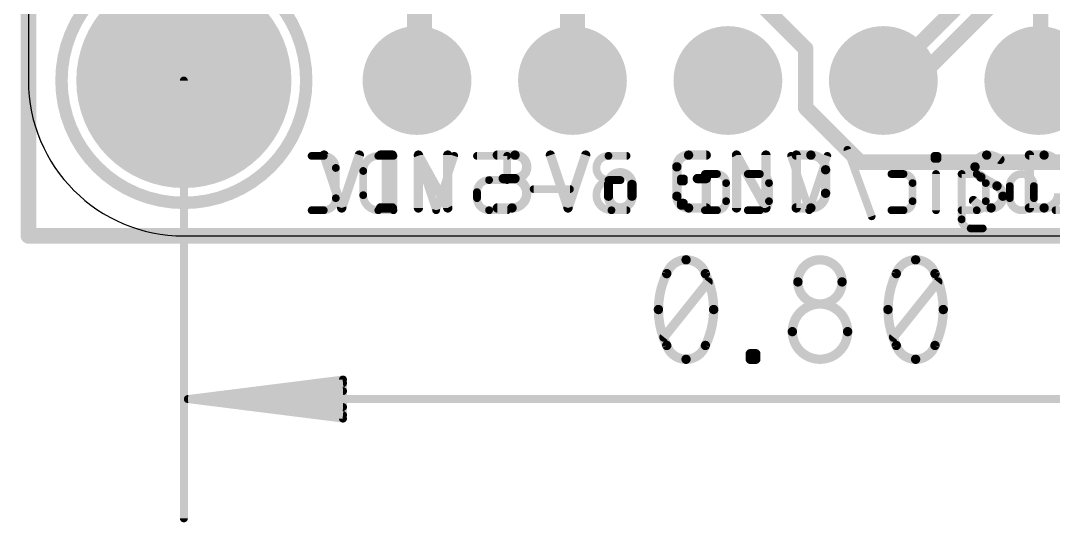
# Model space of a CAD drawing. Extents: x -0.1 to 34.3, y -4.7 to 17.9.
# Drawn here: x -0.13 to 16.75, y -4.68 to 3.52 of the extents above; entities that cross this region are included whole.
import ezdxf

# ---------------------------------------------------------------- set-up
doc = ezdxf.new("R2010")
doc.units = 0
for name, color, linetype in [('1', 12, 'CONTINUOUS'), ('16', 5, 'CONTINUOUS'), ('17', 110, 'CONTINUOUS'), ('20', 31, 'CONTINUOUS'), ('21', 40, 'CONTINUOUS'), ('22', 6, 'CONTINUOUS'), ('47', 253, 'CONTINUOUS')]:
    doc.layers.add(name, color=color, linetype=linetype)

# ---------------------------------------------------------------- blocks, each defined once
blk = doc.blocks.new('ROUNDP')
at = {"const_width": 0.5}
blk.add_lwpolyline([(0, -0.25, 1), (0, 0.25, 1), (0, -0.25)], format="xyb", dxfattribs=at)

msp = doc.modelspace()

# ---------------------------------------------------------------- linework, layer by layer
at = {"layer": '1'}
for points, const_width in [([(0, 0), (0, 17.78)], 0.254), ([(6.3906, 4.9276), (6.3906, 2.9109)], 0.4064), ([(11.6935, 4.0672), (12.7, 3.0607)], 0.254), ([(15.1648, 3.7348), (13.97, 2.54)], 0.254), ([(6.3906, 2.9109), (6.1824, 2.8804)], 0.4064), ([(6.35, 2.7128), (6.1824, 2.8804)], 0.4064), ([(12.7, 3.0607), (12.7, 2.0955)], 0.254), ([(6.35, 2.7128), (6.35, 2.54)], 0.4064), ([(12.7, 2.0955), (13.589, 1.2065)], 0.254), ([(13.589, 1.2065), (17.7165, 1.2065)], 0.254), ([(25.4, 0), (0, 0)], 0.254)]:
    msp.add_lwpolyline(points, dxfattribs=dict(at, const_width=const_width))
for points, const_width in [([(6.1677, 2.9809, 1), (6.1971, 2.7799)], 0.2032), ([(6.2542, 2.9522, 1), (6.1106, 2.8086)], 0.2032), ([(6.4053, 2.8104, 1), (6.3759, 3.0114)], 0.2032), ([(12.7635, 3.0607, 1), (12.6365, 3.0607)], 0.127), ([(12.6551, 3.0158, 1), (12.7449, 3.1056)], 0.127), ([(6.4516, 2.7128, 1), (6.2484, 2.7128)], 0.2032), ([(6.2782, 2.641, 1), (6.4218, 2.7846)], 0.2032), ([(6.289, 2.9109, 1), (6.4922, 2.9109)], 0.2032), ([(6.2484, 2.54, 1), (6.4516, 2.54)], 0.2032), ([(13.9251, 2.5849, 1), (14.0149, 2.4951)], 0.127), ([(12.7449, 2.1404, 1), (12.6551, 2.0506)], 0.127), ([(12.6365, 2.0955, 1), (12.7635, 2.0955)], 0.127), ([(13.589, 1.27, 1), (13.589, 1.143)], 0.127), ([(13.5441, 1.1616, 1), (13.6339, 1.2514)], 0.127), ([(0, 0.0635, 1), (0, -0.0635)], 0.127), ([(-0.0635, 0, 1), (0.0635, 0)], 0.127)]:
    msp.add_lwpolyline(points, format="xyb", dxfattribs=dict(at, const_width=const_width))
at = {"layer": '16'}
for points, const_width in [([(0, 0), (0, 17.78)], 0.254), ([(16.5418, 5.0292), (16.5418, 2.5718)], 0.254), ([(8.89, 2.54), (8.89, 4.699)], 0.4064), ([(15.7607, 3.7973), (14.5034, 2.54)], 0.254), ([(13.97, 2.54), (14.5034, 2.54)], 0.254), ([(16.51, 2.54), (16.5418, 2.5718)], 0.254), ([(25.4, 0), (0, 0)], 0.254)]:
    msp.add_lwpolyline(points, dxfattribs=dict(at, const_width=const_width))
for points, const_width in [([(8.7884, 2.54, 1), (8.9916, 2.54)], 0.2032), ([(13.97, 2.6035, 1), (13.97, 2.4765)], 0.127), ([(14.4585, 2.5849, 1), (14.5483, 2.4951)], 0.127), ([(14.5034, 2.4765, 1), (14.5034, 2.6035)], 0.127), ([(16.4651, 2.5849, 1), (16.5549, 2.4951)], 0.127), ([(16.4783, 2.5718, 1), (16.6053, 2.5718)], 0.127), ([(16.5867, 2.5269, 1), (16.4969, 2.6167)], 0.127), ([(0, 0.0635, 1), (0, -0.0635)], 0.127), ([(-0.0635, 0, 1), (0.0635, 0)], 0.127)]:
    msp.add_lwpolyline(points, format="xyb", dxfattribs=dict(at, const_width=const_width))
at = {"layer": '20'}
for p, q in [((0, 15.24), (0, 2.54)), ((2.54, 0), (22.86, 0))]:
    msp.add_line(p, q, dxfattribs=at)
msp.add_arc((2.54, 2.54), 2.54, 180, 270, dxfattribs=at)
at = {"layer": '21'}
for points, const_width in [([(2.54, 0.54, 1), (2.54, 4.54, 1), (2.54, 0.54)], 0.2032), ([(4.8675, 1.3328, 1), (4.7952, 1.3088)], 0.0762), ([(5.4432, 1.3088, 1), (5.371, 1.3328)], 0.0762), ([(5.7548, 1.3589, 1), (5.7548, 1.2827)], 0.0762), ([(5.8888, 1.3208, 1), (5.8126, 1.3208)], 0.0762), ([(5.9467, 1.2827, 1), (5.9467, 1.3589)], 0.0762), ([(6.411, 1.3208, 1), (6.3348, 1.3208)], 0.0762), ([(6.4062, 1.3393, 1), (6.3396, 1.3023)], 0.0762), ([(6.8907, 1.3208, 1), (6.8145, 1.3208)], 0.0762), ([(7.6632, 1.3589, 1), (7.6632, 1.2827)], 0.0762), ([(7.9511, 0.937, 1), (7.9511, 1.3208)], 0.1524), ([(7.9511, 1.3589, 1), (7.9511, 1.2827)], 0.0762), ([(7.9511, 1.2827, 1), (7.9511, 1.3589)], 0.0762), ([(8.5657, 1.3328, 1), (8.4935, 1.3088)], 0.0762), ([(9.1415, 1.3088, 1), (9.0692, 1.3328)], 0.0762), ([(10.7877, 1.3208, 0.4142), (10.5958, 1.1289)], 0.1524), ([(10.7877, 1.3589, 1), (10.7877, 1.2827)], 0.0762), ([(10.7877, 1.2827, 1), (10.7877, 1.3589)], 0.0762), ([(11.0755, 1.2827, 1), (11.0755, 1.3589)], 0.0762), ([(11.6092, 1.3208, 1), (11.533, 1.3208)], 0.0762), ([(11.6044, 1.3393, 1), (11.5378, 1.3023)], 0.0762), ([(12.089, 1.3208, 1), (12.0128, 1.3208)], 0.0762), ([(12.5846, 1.3208, 1), (12.5084, 1.3208)], 0.0762), ([(12.5465, 1.3589, 1), (12.5465, 1.2827)], 0.0762), ([(13.0262, 1.0809, 0.4142), (12.7864, 1.3208)], 0.1524), ([(12.7864, 1.3589, 1), (12.7864, 1.2827)], 0.0762), ([(12.7864, 1.2827, 1), (12.7864, 1.3589)], 0.0762), ([(15.6594, 1.3208, 0.4142), (15.4675, 1.1289)], 0.1524), ([(15.8753, 1.2488, 0.1623), (15.6594, 1.3208)], 0.1524), ([(15.6594, 1.3589, 1), (15.6594, 1.2827)], 0.0762), ([(15.6594, 1.2827, 1), (15.6594, 1.3589)], 0.0762), ([(16.396, 1.3208, 1), (16.3198, 1.3208)], 0.0762), ([(16.3579, 1.3589, 1), (16.3579, 1.2827)], 0.0762), ([(16.8377, 1.0809, 0.4142), (16.5978, 1.3208)], 0.1524), ([(16.5978, 1.3589, 1), (16.5978, 1.2827)], 0.0762), ([(16.5978, 1.2827, 1), (16.5978, 1.3589)], 0.0762), ([(10.6339, 1.1289, 1), (10.5577, 1.1289)], 0.0762), ([(15.4675, 1.1289, 0.2656), (15.5634, 0.961)], 0.1524), ([(15.5056, 1.1289, 1), (15.4294, 1.1289)], 0.0762), ([(15.8524, 1.2184, 1), (15.8981, 1.2793)], 0.0762), ([(7.7591, 0.9751, 1), (7.7591, 0.8989)], 0.0762), ([(7.9031, 0.4572, 1), (7.9031, 0.937)], 0.1524), ([(7.9031, 0.9751, 1), (7.9031, 0.8989)], 0.0762), ([(7.9511, 0.9751, 1), (7.9511, 0.8989)], 0.0762), ([(7.9511, 0.8989, 1), (7.9511, 0.9751)], 0.0762), ([(9.8628, 0.841, 1), (9.479, 0.841)], 0.1524), ([(10.5577, 1.1289, 1), (10.6339, 1.1289)], 0.0762), ([(10.9316, 0.9751, 1), (10.9316, 0.8989)], 0.0762), ([(11.1136, 0.937, 1), (11.0374, 0.937)], 0.0762), ([(11.0755, 0.8989, 1), (11.0755, 0.9751)], 0.0762), ([(13.0643, 1.0809, 1), (12.9881, 1.0809)], 0.0762), ([(12.9881, 1.0809, 1), (13.0643, 1.0809)], 0.0762), ([(15.4294, 1.1289, 1), (15.5056, 1.1289)], 0.0762), ([(15.5817, 0.9944, 1), (15.5452, 0.9275)], 0.0762), ([(15.5441, 0.9281, 1), (15.5828, 0.9938)], 0.0762), ([(9.5171, 0.841, 1), (9.4409, 0.841)], 0.0762), ([(9.4409, 0.841, 1), (9.5171, 0.841)], 0.0762), ([(9.9009, 0.841, 1), (9.8247, 0.841)], 0.0762), ([(9.8247, 0.841, 1), (9.9009, 0.841)], 0.0762), ([(15.8467, 0.8499, 1), (15.808, 0.7842)], 0.0762), ([(15.9233, 0.6491, 0.2656), (15.8273, 0.817)], 0.1524), ([(15.8091, 0.7836, 1), (15.8456, 0.8505)], 0.0762), ([(9.479, 0.6491, 1), (9.8628, 0.6491)], 0.1524), ([(9.5171, 0.6491, 1), (9.4409, 0.6491)], 0.0762), ([(9.4409, 0.6491, 1), (9.5171, 0.6491)], 0.0762), ([(9.9009, 0.6491, 1), (9.8247, 0.6491)], 0.0762), ([(9.8247, 0.6491, 1), (9.9009, 0.6491)], 0.0762), ([(10.5958, 0.6491, 0.4142), (10.7877, 0.4572)], 0.1524), ([(10.6339, 0.6491, 1), (10.5577, 0.6491)], 0.0762), ([(10.5577, 0.6491, 1), (10.6339, 0.6491)], 0.0762), ([(12.7864, 0.4572, 0.4142), (13.0262, 0.6971)], 0.1524), ([(13.0643, 0.6971, 1), (12.9881, 0.6971)], 0.0762), ([(12.9881, 0.6971, 1), (13.0643, 0.6971)], 0.0762), ([(15.7314, 0.4572, 0.4142), (15.9233, 0.6491)], 0.1524), ([(15.9614, 0.6491, 1), (15.8852, 0.6491)], 0.0762), ([(15.8852, 0.6491, 1), (15.9614, 0.6491)], 0.0762), ([(16.5978, 0.4572, 0.4142), (16.8377, 0.6971)], 0.1524), ([(5.0831, 0.4692, 1), (5.1554, 0.4452)], 0.0762), ([(5.0831, 0.4452, 1), (5.1554, 0.4692)], 0.0762), ([(5.7548, 0.4953, 1), (5.7548, 0.4191)], 0.0762), ([(5.9467, 0.4191, 1), (5.9467, 0.4953)], 0.0762), ([(6.8193, 0.4387, 1), (6.8859, 0.4757)], 0.0762), ([(7.6632, 0.4953, 1), (7.6632, 0.4191)], 0.0762), ([(7.9031, 0.4953, 1), (7.9031, 0.4191)], 0.0762), ([(7.9031, 0.4191, 1), (7.9031, 0.4953)], 0.0762), ([(8.7813, 0.4692, 1), (8.8536, 0.4452)], 0.0762), ([(8.7813, 0.4452, 1), (8.8536, 0.4692)], 0.0762), ([(10.7877, 0.4953, 1), (10.7877, 0.4191)], 0.0762), ([(10.7877, 0.4191, 1), (10.7877, 0.4953)], 0.0762), ([(11.0755, 0.4191, 1), (11.0755, 0.4953)], 0.0762), ([(12.0176, 0.4387, 1), (12.0842, 0.4757)], 0.0762), ([(12.5465, 0.4953, 1), (12.5465, 0.4191)], 0.0762), ([(12.7864, 0.4953, 1), (12.7864, 0.4191)], 0.0762), ([(12.7864, 0.4191, 1), (12.7864, 0.4953)], 0.0762), ([(15.4705, 0.604, 1), (15.4164, 0.5503)], 0.0762), ([(15.4435, 0.5771, 0.2), (15.7314, 0.4572)], 0.1524), ([(15.7314, 0.4953, 1), (15.7314, 0.4191)], 0.0762), ([(15.7314, 0.4191, 1), (15.7314, 0.4953)], 0.0762), ([(16.3579, 0.4953, 1), (16.3579, 0.4191)], 0.0762), ([(16.5978, 0.4953, 1), (16.5978, 0.4191)], 0.0762), ([(16.5978, 0.4191, 1), (16.5978, 0.4953)], 0.0762), ([(5.8126, 0.4572, 1), (5.8888, 0.4572)], 0.0762), ([(6.3348, 0.4572, 1), (6.411, 0.4572)], 0.0762), ([(6.8145, 0.4572, 1), (6.8907, 0.4572)], 0.0762), ([(11.0374, 0.4572, 1), (11.1136, 0.4572)], 0.0762), ([(11.533, 0.4572, 1), (11.6092, 0.4572)], 0.0762), ([(12.0128, 0.4572, 1), (12.089, 0.4572)], 0.0762), ([(12.5084, 0.4572, 1), (12.5846, 0.4572)], 0.0762), ([(16.3198, 0.4572, 1), (16.396, 0.4572)], 0.0762)]:
    msp.add_lwpolyline(points, format="xyb", dxfattribs=dict(at, const_width=const_width))
at = {"layer": '21', "const_width": 0.1524}
for points in [[(4.8314, 1.3208), (5.1192, 0.4572)], [(5.1192, 0.4572), (5.4071, 1.3208)], [(5.7548, 1.3208), (5.9467, 1.3208)], [(5.8507, 1.3208), (5.8507, 0.4572)], [(6.3729, 0.4572), (6.3729, 1.3208)], [(6.3729, 1.3208), (6.8526, 0.4572)], [(6.8526, 0.4572), (6.8526, 1.3208)], [(7.6632, 1.3208), (7.9511, 1.3208)], [(8.5296, 1.3208), (8.8175, 0.4572)], [(8.8175, 0.4572), (9.1053, 1.3208)], [(10.7877, 1.3208), (11.0755, 1.3208)], [(11.5711, 0.4572), (11.5711, 1.3208)], [(11.5711, 1.3208), (12.0509, 0.4572)], [(12.0509, 0.4572), (12.0509, 1.3208)], [(12.5465, 0.4572), (12.5465, 1.3208)], [(12.5465, 1.3208), (12.7864, 1.3208)], [(16.3579, 0.4572), (16.3579, 1.3208)], [(16.3579, 1.3208), (16.5978, 1.3208)], [(10.5958, 0.6491), (10.5958, 1.1289)], [(7.9511, 0.937), (7.7591, 0.937)], [(10.9316, 0.937), (11.0755, 0.937)], [(11.0755, 0.937), (11.0755, 0.4572)], [(13.0262, 1.0809), (13.0262, 0.6971)], [(15.8273, 0.817), (15.5634, 0.961)], [(9.479, 0.6491), (9.479, 0.841)], [(9.8628, 0.841), (9.8628, 0.6491)], [(5.7548, 0.4572), (5.9467, 0.4572)], [(7.6632, 0.4572), (7.9031, 0.4572)], [(11.0755, 0.4572), (10.7877, 0.4572)], [(12.7864, 0.4572), (12.5465, 0.4572)], [(16.5978, 0.4572), (16.3579, 0.4572)]]:
    msp.add_lwpolyline(points, dxfattribs=at)
at = {"layer": '22', "const_width": 0.127}
for points in [[(4.8256, 1.3081), (4.6281, 1.3081)], [(5.9646, 1.3081), (5.7177, 1.3081)], [(5.9646, 0.4191), (5.9646, 1.3081)], [(6.6626, 0.4191), (6.3662, 1.3081)], [(6.9589, 1.3081), (6.6626, 0.4191)], [(7.8239, 1.3081), (7.33, 1.3081)], [(7.8239, 0.913), (7.8239, 1.3081)], [(9.7746, 1.3081), (9.4783, 1.3081)], [(12.7586, 0.4191), (12.4622, 1.3081)], [(13.0549, 1.3081), (12.7586, 0.4191)], [(13.7791, 0.3203), (13.384, 1.4069)], [(14.8559, 1.3081), (14.8065, 1.3081)], [(14.8065, 1.3081), (14.8065, 1.2587)], [(14.8559, 1.2587), (14.8559, 1.3081)], [(14.8065, 1.2587), (14.8559, 1.2587)], [(5.0232, 0.6167), (5.0232, 1.1105)], [(5.4708, 1.0612), (5.4708, 0.666)], [(11.2521, 1.0118), (11.0546, 1.0118)], [(11.9531, 1.0118), (11.7556, 1.0118)], [(14.3001, 1.0118), (14.1025, 1.0118)], [(14.8312, 0.4191), (14.8312, 1.0118)], [(15.4962, 1.0118), (15.2493, 1.0118)], [(15.2493, 1.0118), (15.2493, 0.2709)], [(7.5276, 0.913), (7.8239, 0.913)], [(9.4783, 0.913), (9.6759, 0.913)], [(10.7106, 0.9377), (10.6612, 0.9377)], [(10.6612, 0.9377), (10.6612, 0.8883)], [(10.6612, 0.8883), (10.7106, 0.8883)], [(10.7106, 0.8883), (10.7106, 0.9377)], [(11.4003, 0.5673), (11.4003, 0.8636)], [(12.1013, 0.5673), (12.1013, 0.8636)], [(14.4483, 0.5673), (14.4483, 0.8636)], [(15.6444, 0.5673), (15.6444, 0.8636)], [(16.0357, 0.8142), (16.0357, 0.6167)], [(16.4308, 0.6167), (16.4308, 0.8142)], [(7.33, 0.6167), (7.33, 0.7154)], [(8.8487, 0.7648), (8.256, 0.7648)], [(10.7106, 0.5426), (10.6612, 0.5426)], [(10.6612, 0.5426), (10.6612, 0.4932)], [(10.6612, 0.4932), (10.7106, 0.4932)], [(10.7106, 0.4932), (10.7106, 0.5426)], [(4.6281, 0.4191), (4.8256, 0.4191)], [(5.7177, 0.4191), (5.9646, 0.4191)], [(7.8239, 0.4191), (7.5276, 0.4191)], [(9.7746, 0.4191), (9.5277, 0.4191)], [(11.0546, 0.4191), (11.2521, 0.4191)], [(11.7556, 0.4191), (11.9531, 0.4191)], [(14.1025, 0.4191), (14.3001, 0.4191)], [(15.2493, 0.4191), (15.4962, 0.4191)], [(17.1789, 0.4191), (16.7838, 0.4191)], [(15.3974, 0.1228), (15.595, 0.1228)]]:
    msp.add_lwpolyline(points, dxfattribs=at)
at = {"layer": '22'}
for points, const_width in [([(4.6281, 1.3398, 1), (4.6281, 1.2764)], 0.0635), ([(4.8256, 1.3399, 1), (4.8256, 1.2764)], 0.0635), ([(5.0232, 1.1105, 0.4142), (4.8256, 1.3081)], 0.127), ([(4.8256, 1.2764, 1), (4.8256, 1.3398)], 0.0635), ([(5.7177, 1.3081, 0.4142), (5.4708, 1.0612)], 0.127), ([(5.7177, 1.3398, 1), (5.7177, 1.2764)], 0.0635), ([(5.7177, 1.2764, 1), (5.7177, 1.3398)], 0.0635), ([(5.9964, 1.3081, 1), (5.9329, 1.3081)], 0.0635), ([(5.9646, 1.2764, 1), (5.9646, 1.3398)], 0.0635), ([(6.3964, 1.3181, 1), (6.3361, 1.2981)], 0.0635), ([(6.989, 1.2981, 1), (6.9288, 1.3181)], 0.0635), ([(7.33, 1.3398, 1), (7.33, 1.2764)], 0.0635), ([(7.8557, 1.3081, 1), (7.7922, 1.3081)], 0.0635), ([(7.8239, 1.2764, 1), (7.8239, 1.3398)], 0.0635), ([(9.4783, 1.3081, 1), (9.4783, 0.913)], 0.127), ([(9.4783, 1.3398, 1), (9.4783, 1.2764)], 0.0635), ([(9.4783, 1.2764, 1), (9.4783, 1.3398)], 0.0635), ([(9.7746, 1.2764, 1), (9.7746, 1.3398)], 0.0635), ([(12.4923, 1.3181, 1), (12.4321, 1.2981)], 0.0635), ([(13.085, 1.2981, 1), (13.0248, 1.3181)], 0.0635), ([(13.4138, 1.4177, 1), (13.3541, 1.396)], 0.0635), ([(14.8382, 1.3081, 1), (14.7747, 1.3081)], 0.0635), ([(14.8065, 1.3398, 1), (14.8065, 1.2764)], 0.0635), ([(14.8876, 1.3081, 1), (14.8241, 1.3081)], 0.0635), ([(14.8559, 1.2764, 1), (14.8559, 1.3398)], 0.0635), ([(14.7747, 1.2587, 1), (14.8382, 1.2587)], 0.0635), ([(14.8065, 1.2905, 1), (14.8065, 1.227)], 0.0635), ([(14.8241, 1.2587, 1), (14.8876, 1.2587)], 0.0635), ([(14.8559, 1.227, 1), (14.8559, 1.2905)], 0.0635), ([(5.0549, 1.1105, 1), (4.9914, 1.1105)], 0.0635), ([(4.9914, 1.1105, 1), (5.0549, 1.1105)], 0.0635), ([(5.5025, 1.0612, 1), (5.439, 1.0612)], 0.0635), ([(5.439, 1.0612, 1), (5.5025, 1.0612)], 0.0635), ([(11.0546, 1.0435, 1), (11.0546, 0.98)], 0.0635), ([(11.4003, 0.8636, 0.4142), (11.2521, 1.0118)], 0.127), ([(11.2521, 1.0435, 1), (11.2521, 0.98)], 0.0635), ([(11.2521, 0.98, 1), (11.2521, 1.0435)], 0.0635), ([(11.7556, 1.0435, 1), (11.7556, 0.98)], 0.0635), ([(12.1013, 0.8636, 0.4142), (11.9531, 1.0118)], 0.127), ([(11.9531, 1.0435, 1), (11.9531, 0.98)], 0.0635), ([(11.9531, 0.98, 1), (11.9531, 1.0435)], 0.0635), ([(14.1025, 1.0435, 1), (14.1025, 0.98)], 0.0635), ([(14.4483, 0.8636, 0.4142), (14.3001, 1.0118)], 0.127), ([(14.3001, 1.0435, 1), (14.3001, 0.98)], 0.0635), ([(14.3001, 0.98, 1), (14.3001, 1.0435)], 0.0635), ([(14.8629, 1.0118, 1), (14.7994, 1.0118)], 0.0635), ([(15.281, 1.0118, 1), (15.2175, 1.0118)], 0.0635), ([(15.2493, 1.0435, 1), (15.2493, 0.98)], 0.0635), ([(15.6444, 0.8636, 0.4142), (15.4962, 1.0118)], 0.127), ([(15.4962, 1.0435, 1), (15.4962, 0.98)], 0.0635), ([(15.4962, 0.98, 1), (15.4962, 1.0435)], 0.0635), ([(16.4308, 0.8142, 1), (16.0357, 0.8142)], 0.127), ([(7.5276, 0.913, 0.4142), (7.33, 0.7154)], 0.127), ([(7.5276, 0.9447, 1), (7.5276, 0.8812)], 0.0635), ([(7.5276, 0.8812, 1), (7.5276, 0.9447)], 0.0635), ([(7.7922, 0.913, 1), (7.8557, 0.913)], 0.0635), ([(7.8239, 0.8812, 1), (7.8239, 0.9447)], 0.0635), ([(9.5277, 0.913, 1), (9.5277, 0.4191)], 0.127), ([(9.4783, 0.9447, 1), (9.4783, 0.8812)], 0.0635), ([(9.4783, 0.8812, 1), (9.4783, 0.9447)], 0.0635), ([(9.5277, 0.8812, 1), (9.5277, 0.9447)], 0.0635), ([(9.6759, 0.8812, 1), (9.6759, 0.9447)], 0.0635), ([(10.693, 0.9377, 1), (10.6295, 0.9377)], 0.0635), ([(10.6612, 0.9694, 1), (10.6612, 0.9059)], 0.0635), ([(10.6612, 0.92, 1), (10.6612, 0.8565)], 0.0635), ([(10.6295, 0.8883, 1), (10.693, 0.8883)], 0.0635), ([(10.7424, 0.9377, 1), (10.6789, 0.9377)], 0.0635), ([(10.6789, 0.8883, 1), (10.7424, 0.8883)], 0.0635), ([(10.7106, 0.9059, 1), (10.7106, 0.9694)], 0.0635), ([(10.7106, 0.8565, 1), (10.7106, 0.92)], 0.0635), ([(11.432, 0.8636, 1), (11.3685, 0.8636)], 0.0635), ([(11.3685, 0.8636, 1), (11.432, 0.8636)], 0.0635), ([(12.1331, 0.8636, 1), (12.0696, 0.8636)], 0.0635), ([(12.0696, 0.8636, 1), (12.1331, 0.8636)], 0.0635), ([(14.48, 0.8636, 1), (14.4165, 0.8636)], 0.0635), ([(14.4165, 0.8636, 1), (14.48, 0.8636)], 0.0635), ([(15.6761, 0.8636, 1), (15.6126, 0.8636)], 0.0635), ([(15.6126, 0.8636, 1), (15.6761, 0.8636)], 0.0635), ([(16.0039, 0.8142, 1), (16.0674, 0.8142)], 0.0635), ([(16.0675, 0.8142, 1), (16.004, 0.8142)], 0.0635), ([(16.4626, 0.8142, 1), (16.3991, 0.8142)], 0.0635), ([(16.3991, 0.8142, 1), (16.4626, 0.8142)], 0.0635), ([(4.8256, 0.4191, 0.4142), (5.0232, 0.6167)], 0.127), ([(5.0549, 0.6167, 1), (4.9914, 0.6167)], 0.0635), ([(5.4708, 0.666, 0.4142), (5.7177, 0.4191)], 0.127), ([(5.5025, 0.666, 1), (5.439, 0.666)], 0.0635), ([(5.439, 0.666, 1), (5.5025, 0.666)], 0.0635), ([(7.33, 0.6167, 0.4142), (7.5276, 0.4191)], 0.127), ([(7.3618, 0.7154, 1), (7.2983, 0.7154)], 0.0635), ([(7.2983, 0.7154, 1), (7.3618, 0.7154)], 0.0635), ([(7.3618, 0.6167, 1), (7.2983, 0.6167)], 0.0635), ([(8.256, 0.7966, 1), (8.256, 0.7331)], 0.0635), ([(8.8487, 0.7331, 1), (8.8487, 0.7966)], 0.0635), ([(16.0357, 0.6167, 1), (16.4308, 0.6167)], 0.127), ([(16.0675, 0.6167, 1), (16.004, 0.6167)], 0.0635), ([(16.4626, 0.6167, 1), (16.3991, 0.6167)], 0.0635), ([(4.9914, 0.6167, 1), (5.0549, 0.6167)], 0.0635), ([(7.2983, 0.6167, 1), (7.3618, 0.6167)], 0.0635), ([(10.693, 0.5426, 1), (10.6295, 0.5426)], 0.0635), ([(10.6612, 0.5743, 1), (10.6612, 0.5108)], 0.0635), ([(10.6612, 0.5249, 1), (10.6612, 0.4614)], 0.0635), ([(10.6295, 0.4932, 1), (10.693, 0.4932)], 0.0635), ([(10.7424, 0.5426, 1), (10.6789, 0.5426)], 0.0635), ([(10.6789, 0.4932, 1), (10.7424, 0.4932)], 0.0635), ([(10.7106, 0.5108, 1), (10.7106, 0.5743)], 0.0635), ([(10.7106, 0.4614, 1), (10.7106, 0.5249)], 0.0635), ([(11.2521, 0.4191, 0.4142), (11.4003, 0.5673)], 0.127), ([(11.432, 0.5673, 1), (11.3685, 0.5673)], 0.0635), ([(11.3685, 0.5673, 1), (11.432, 0.5673)], 0.0635), ([(11.9531, 0.4191, 0.4142), (12.1013, 0.5673)], 0.127), ([(12.1331, 0.5673, 1), (12.0696, 0.5673)], 0.0635), ([(12.0696, 0.5673, 1), (12.1331, 0.5673)], 0.0635), ([(14.3001, 0.4191, 0.4142), (14.4483, 0.5673)], 0.127), ([(14.48, 0.5673, 1), (14.4165, 0.5673)], 0.0635), ([(14.4165, 0.5673, 1), (14.48, 0.5673)], 0.0635), ([(15.4962, 0.4191, 0.4142), (15.6444, 0.5673)], 0.127), ([(15.6761, 0.5673, 1), (15.6126, 0.5673)], 0.0635), ([(15.6126, 0.5673, 1), (15.6761, 0.5673)], 0.0635), ([(16.004, 0.6167, 1), (16.0675, 0.6167)], 0.0635), ([(16.3991, 0.6167, 1), (16.4626, 0.6167)], 0.0635), ([(4.6281, 0.4509, 1), (4.6281, 0.3874)], 0.0635), ([(4.8256, 0.4509, 1), (4.8256, 0.3874)], 0.0635), ([(4.8256, 0.3874, 1), (4.8256, 0.4509)], 0.0635), ([(5.7177, 0.4509, 1), (5.7177, 0.3874)], 0.0635), ([(5.7177, 0.3874, 1), (5.7177, 0.4509)], 0.0635), ([(5.9329, 0.4191, 1), (5.9964, 0.4191)], 0.0635), ([(5.9646, 0.3874, 1), (5.9646, 0.4509)], 0.0635), ([(6.6325, 0.4291, 1), (6.6927, 0.4091)], 0.0635), ([(6.6325, 0.4091, 1), (6.6927, 0.4291)], 0.0635), ([(7.5276, 0.4509, 1), (7.5276, 0.3874)], 0.0635), ([(7.5276, 0.3874, 1), (7.5276, 0.4509)], 0.0635), ([(7.8239, 0.3874, 1), (7.8239, 0.4509)], 0.0635), ([(9.5277, 0.4509, 1), (9.5277, 0.3874)], 0.0635), ([(9.5277, 0.3874, 1), (9.5277, 0.4509)], 0.0635), ([(9.7746, 0.3874, 1), (9.7746, 0.4509)], 0.0635), ([(11.0546, 0.4509, 1), (11.0546, 0.3874)], 0.0635), ([(11.2521, 0.4509, 1), (11.2521, 0.3874)], 0.0635), ([(11.2521, 0.3874, 1), (11.2521, 0.4509)], 0.0635), ([(11.7556, 0.4509, 1), (11.7556, 0.3874)], 0.0635), ([(11.9531, 0.4509, 1), (11.9531, 0.3874)], 0.0635), ([(11.9531, 0.3874, 1), (11.9531, 0.4509)], 0.0635), ([(12.7284, 0.4291, 1), (12.7887, 0.4091)], 0.0635), ([(12.7284, 0.4091, 1), (12.7887, 0.4291)], 0.0635), ([(13.7492, 0.3095, 1), (13.8089, 0.3312)], 0.0635), ([(14.1025, 0.4509, 1), (14.1025, 0.3874)], 0.0635), ([(14.3001, 0.4509, 1), (14.3001, 0.3874)], 0.0635), ([(14.3001, 0.3874, 1), (14.3001, 0.4509)], 0.0635), ([(14.7994, 0.4191, 1), (14.8629, 0.4191)], 0.0635), ([(15.2493, 0.4509, 1), (15.2493, 0.3874)], 0.0635), ([(15.4962, 0.4509, 1), (15.4962, 0.3874)], 0.0635), ([(15.4962, 0.3874, 1), (15.4962, 0.4509)], 0.0635), ([(16.7838, 0.4509, 1), (16.7838, 0.3874)], 0.0635), ([(15.281, 0.2709, 1), (15.2175, 0.2709)], 0.0635), ([(15.2175, 0.2709, 1), (15.281, 0.2709)], 0.0635), ([(15.2493, 0.2709, 0.4142), (15.3974, 0.1228)], 0.127), ([(15.3974, 0.1545, 1), (15.3974, 0.091)], 0.0635), ([(15.3974, 0.091, 1), (15.3974, 0.1545)], 0.0635), ([(15.595, 0.091, 1), (15.595, 0.1545)], 0.0635)]:
    msp.add_lwpolyline(points, format="xyb", dxfattribs=dict(at, const_width=const_width))
at = {"layer": '47'}
for points, const_width in [([(2.54, 2.54), (2.54, -4.617)], 0.13), ([(10.3851, -1.6551), (11.1076, -0.7519)], 0.1524), ([(14.1366, -1.6551), (14.8591, -0.7519)], 0.1524), ([(11.7954, -2.0163), (11.7954, -1.926)], 0.1524), ([(11.7954, -1.926), (11.8857, -1.926)], 0.1524), ([(11.8857, -1.926), (11.8857, -2.0163)], 0.1524), ([(11.8857, -2.0163), (11.7954, -2.0163)], 0.1524), ([(2.605, -2.667), (5.14, -2.3478)], 0.13), ([(2.605, -2.667), (5.14, -2.407)], 0.13), ([(5.14, -2.3478), (5.14, -2.9862)], 0.13), ([(2.605, -2.667), (5.14, -2.537)], 0.13), ([(2.605, -2.667), (22.795, -2.667)], 0.13), ([(5.14, -2.9862), (2.605, -2.667)], 0.13), ([(5.14, -2.797), (2.605, -2.667)], 0.13), ([(5.14, -2.927), (2.605, -2.667)], 0.13)]:
    msp.add_lwpolyline(points, dxfattribs=dict(at, const_width=const_width))
for points, const_width in [([(2.5725, 2.54, 1), (2.5075, 2.54)], 0.065), ([(10.7464, -0.3907, 0.3205), (10.4303, -0.6165)], 0.1524), ([(11.0625, -0.6165, 0.3205), (10.7464, -0.3907)], 0.1524), ([(10.7464, -0.3526, 1), (10.7464, -0.4288)], 0.0762), ([(10.7464, -0.4288, 1), (10.7464, -0.3526)], 0.0762), ([(13.296, -0.7519, 1), (12.5735, -0.7519)], 0.1524), ([(14.4979, -0.3907, 0.3205), (14.1818, -0.6165)], 0.1524), ([(14.8139, -0.6165, 0.3205), (14.4979, -0.3907)], 0.1524), ([(14.4979, -0.3526, 1), (14.4979, -0.4288)], 0.0762), ([(14.4979, -0.4288, 1), (14.4979, -0.3526)], 0.0762), ([(10.4303, -0.6165, 0.1139), (10.2948, -1.2035)], 0.1524), ([(10.3942, -0.6041, 1), (10.4663, -0.6288)], 0.0762), ([(10.4645, -0.6332, 1), (10.396, -0.5998)], 0.0762), ([(11.0967, -0.5998, 1), (11.0282, -0.6332)], 0.0762), ([(11.1979, -1.2035, 0.1139), (11.0625, -0.6165)], 0.1524), ([(11.0264, -0.6288, 1), (11.0985, -0.6041)], 0.0762), ([(14.1818, -0.6165, 0.1139), (14.0463, -1.2035)], 0.1524), ([(14.1457, -0.6041, 1), (14.2178, -0.6288)], 0.0762), ([(14.216, -0.6332, 1), (14.1475, -0.5998)], 0.0762), ([(14.9494, -1.2035, 0.1139), (14.8139, -0.6165)], 0.1524), ([(14.8482, -0.5998, 1), (14.7797, -0.6332)], 0.0762), ([(14.7779, -0.6288, 1), (14.85, -0.6041)], 0.0762), ([(11.1374, -0.7757, 1), (11.0779, -0.7281)], 0.0762), ([(12.5735, -0.7519, 1), (13.296, -0.7519)], 0.1524), ([(12.6116, -0.7519, 1), (12.5354, -0.7519)], 0.0762), ([(12.5354, -0.7519, 1), (12.6116, -0.7519)], 0.0762), ([(13.3341, -0.7519, 1), (13.2579, -0.7519)], 0.0762), ([(13.2579, -0.7519, 1), (13.3341, -0.7519)], 0.0762), ([(14.8889, -0.7757, 1), (14.8293, -0.7281)], 0.0762), ([(10.2948, -1.2035, 0.1139), (10.4303, -1.7905)], 0.1524), ([(10.3329, -1.2035, 1), (10.2567, -1.2035)], 0.0762), ([(10.2567, -1.2035, 1), (10.3329, -1.2035)], 0.0762), ([(11.0625, -1.7905, 0.1139), (11.1979, -1.2035)], 0.1524), ([(11.236, -1.2035, 1), (11.1598, -1.2035)], 0.0762), ([(11.1598, -1.2035, 1), (11.236, -1.2035)], 0.0762), ([(13.3863, -1.5647, 1), (12.4832, -1.5647)], 0.1524), ([(14.0463, -1.2035, 0.1139), (14.1818, -1.7905)], 0.1524), ([(14.0844, -1.2035, 1), (14.0082, -1.2035)], 0.0762), ([(14.0082, -1.2035, 1), (14.0844, -1.2035)], 0.0762), ([(14.8139, -1.7905, 0.1139), (14.9494, -1.2035)], 0.1524), ([(14.9875, -1.2035, 1), (14.9113, -1.2035)], 0.0762), ([(14.9113, -1.2035, 1), (14.9875, -1.2035)], 0.0762), ([(12.4832, -1.5647, 1), (13.3863, -1.5647)], 0.1524), ([(12.5213, -1.5647, 1), (12.4451, -1.5647)], 0.0762), ([(13.4244, -1.5647, 1), (13.3482, -1.5647)], 0.0762), ([(10.3554, -1.6313, 1), (10.4149, -1.6789)], 0.0762), ([(12.4451, -1.5647, 1), (12.5213, -1.5647)], 0.0762), ([(13.3482, -1.5647, 1), (13.4244, -1.5647)], 0.0762), ([(14.1069, -1.6313, 1), (14.1664, -1.6789)], 0.0762), ([(10.4663, -1.7782, 1), (10.3942, -1.8029)], 0.0762), ([(10.4303, -1.7905, 0.3205), (10.7464, -2.0163)], 0.1524), ([(10.396, -1.8072, 1), (10.4645, -1.7738)], 0.0762), ([(10.7464, -2.0163, 0.3205), (11.0625, -1.7905)], 0.1524), ([(11.0282, -1.7738, 1), (11.0967, -1.8072)], 0.0762), ([(11.0985, -1.8029, 1), (11.0264, -1.7782)], 0.0762), ([(11.8335, -1.926, 1), (11.7573, -1.926)], 0.0762), ([(11.7954, -1.8879, 1), (11.7954, -1.9641)], 0.0762), ([(11.9238, -1.926, 1), (11.8476, -1.926)], 0.0762), ([(11.8857, -1.9641, 1), (11.8857, -1.8879)], 0.0762), ([(14.2178, -1.7782, 1), (14.1457, -1.8029)], 0.0762), ([(14.1818, -1.7905, 0.3205), (14.4979, -2.0163)], 0.1524), ([(14.1475, -1.8072, 1), (14.216, -1.7738)], 0.0762), ([(14.4979, -2.0163, 0.3205), (14.8139, -1.7905)], 0.1524), ([(14.7797, -1.7738, 1), (14.8482, -1.8072)], 0.0762), ([(14.85, -1.8029, 1), (14.7779, -1.7782)], 0.0762), ([(10.7464, -1.9782, 1), (10.7464, -2.0544)], 0.0762), ([(10.7464, -2.0544, 1), (10.7464, -1.9782)], 0.0762), ([(11.7954, -1.9782, 1), (11.7954, -2.0544)], 0.0762), ([(11.7573, -2.0163, 1), (11.8335, -2.0163)], 0.0762), ([(11.8476, -2.0163, 1), (11.9238, -2.0163)], 0.0762), ([(11.8857, -2.0544, 1), (11.8857, -1.9782)], 0.0762), ([(14.4979, -1.9782, 1), (14.4979, -2.0544)], 0.0762), ([(14.4979, -2.0544, 1), (14.4979, -1.9782)], 0.0762), ([(5.1725, -2.3478, 1), (5.1075, -2.3478)], 0.065), ([(5.1441, -2.38, 1), (5.1359, -2.3155)], 0.065), ([(5.1433, -2.4393, 1), (5.1367, -2.3747)], 0.065), ([(5.1417, -2.5695, 1), (5.1383, -2.5045)], 0.065), ([(2.605, -2.6345, 1), (2.605, -2.6995)], 0.065), ([(2.6091, -2.6348, 1), (2.6009, -2.6992)], 0.065), ([(2.6033, -2.6345, 1), (2.6067, -2.6995)], 0.065), ([(2.6067, -2.6345, 1), (2.6033, -2.6995)], 0.065), ([(2.6083, -2.6347, 1), (2.6017, -2.6993)], 0.065), ([(2.6017, -2.6347, 1), (2.6083, -2.6993)], 0.065), ([(2.6009, -2.6348, 1), (2.6091, -2.6992)], 0.065), ([(5.1367, -2.9593, 1), (5.1433, -2.8947)], 0.065), ([(5.1383, -2.8295, 1), (5.1417, -2.7645)], 0.065), ([(5.1075, -2.9862, 1), (5.1725, -2.9862)], 0.065), ([(5.1359, -3.0185, 1), (5.1441, -2.954)], 0.065), ([(2.5075, -4.617, 1), (2.5725, -4.617)], 0.065)]:
    msp.add_lwpolyline(points, format="xyb", dxfattribs=dict(at, const_width=const_width))

# ---------------------------------------------------------------- block references
at = {"layer": '17', "xscale": 3.516, "yscale": 3.516}
msp.add_blockref('ROUNDP', (2.54, 2.54), dxfattribs=at)
msp.add_blockref('ROUNDP', (2.54, 2.54), dxfattribs=at)
at = {"layer": '17', "xscale": 1.778, "yscale": 1.778, "rotation": 90}
for p in [(6.35, 2.54), (6.35, 2.54), (8.89, 2.54), (8.89, 2.54), (11.43, 2.54), (11.43, 2.54), (13.97, 2.54), (13.97, 2.54), (16.51, 2.54), (16.51, 2.54)]:
    msp.add_blockref('ROUNDP', p, dxfattribs=at)

doc.saveas('drawing.dxf')
